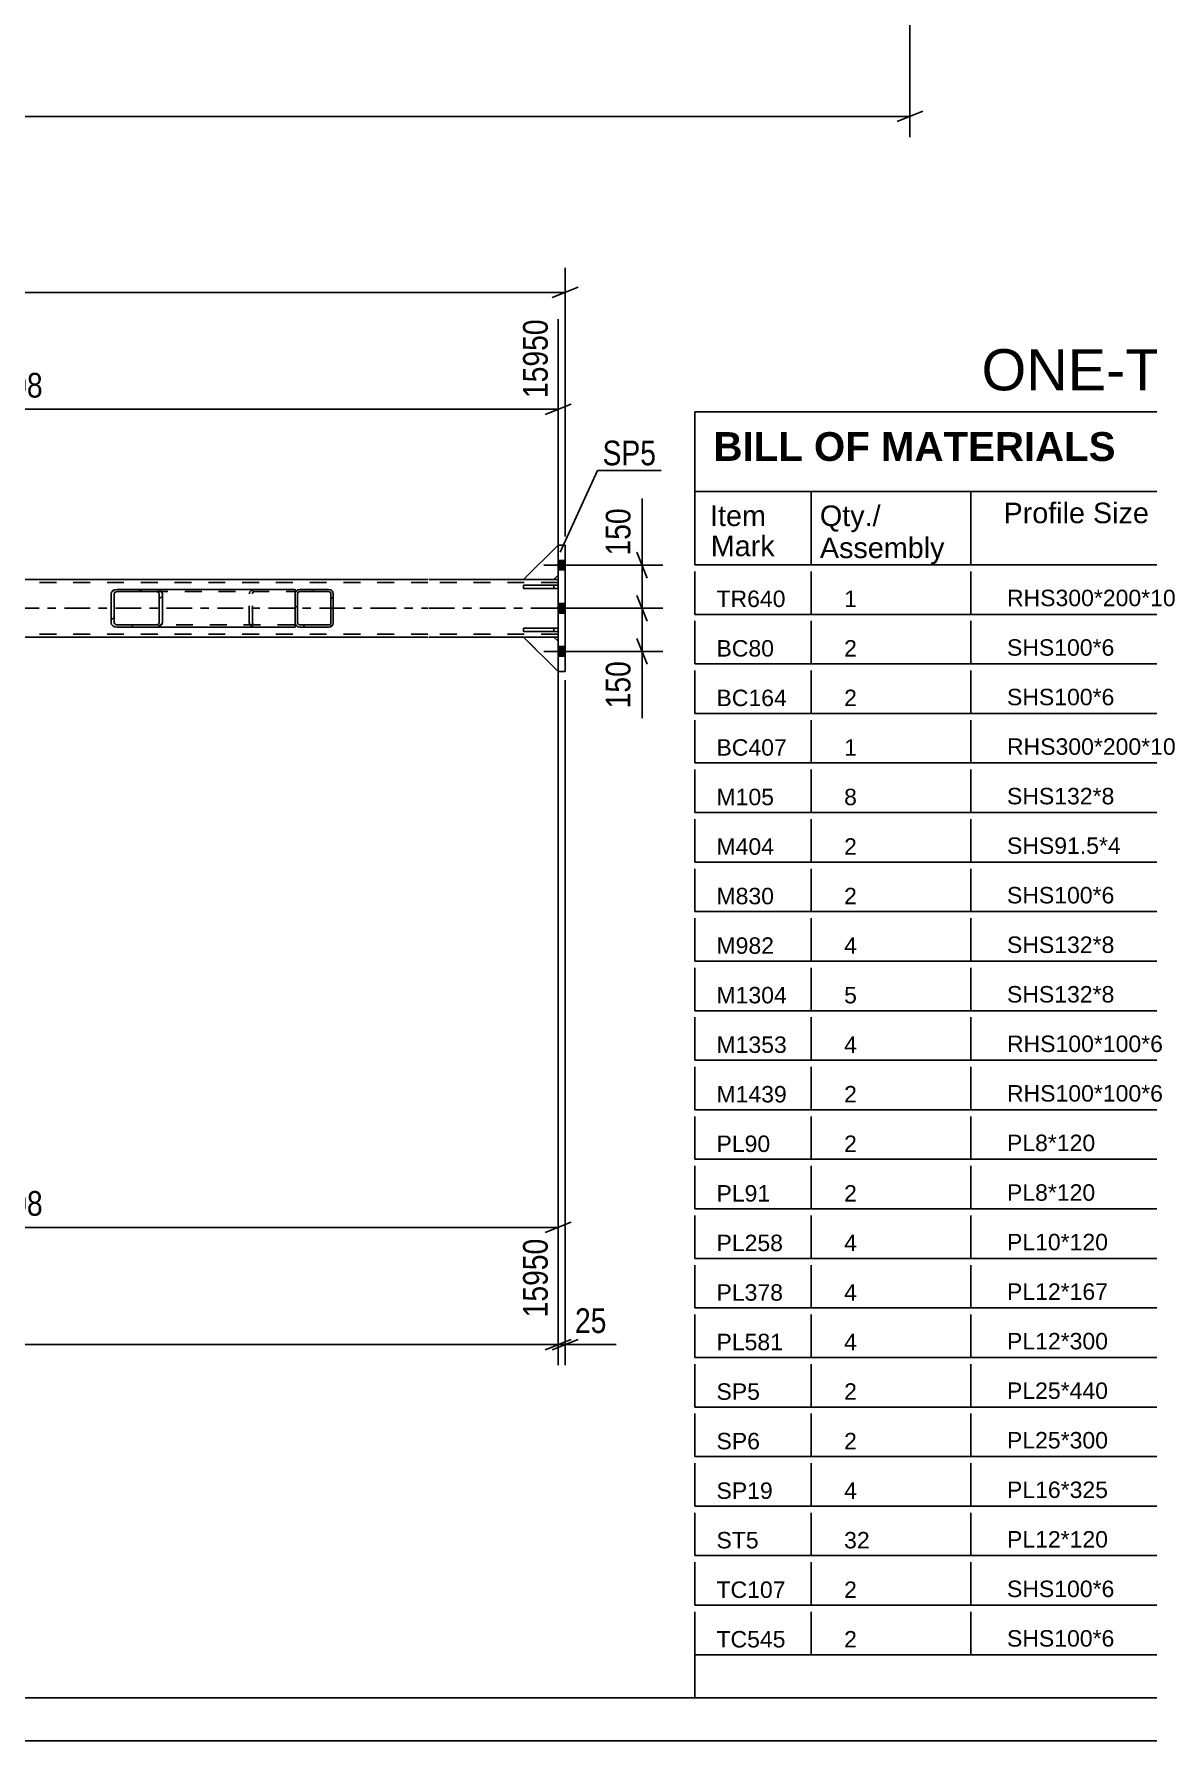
# Model space of a CAD drawing. Header units: millimetres. Extents: x -66 to 775, y -345 to 249.
# Drawn here: x 361.1 to 490.4, y -345 to -146.9 of the extents above; entities that cross this region are included whole.
import ezdxf

# ---------------------------------------------------------------- set-up
doc = ezdxf.new("R2010")
doc.units = ezdxf.units.MM
doc.linetypes.add('DXK_LINE_DOT2', pattern=[3.9198, 1.9599, -1.9599])
doc.linetypes.add('DXK_LINE_DOT3', pattern=[5.9187, 2.979, -0.9799, 0.9799, -0.9799])
doc.styles.add('Arial', font='ARIAL.TTF', dxfattribs={"height": 0.2})
doc.styles.add('Arial Bold', font='ARIALBD.TTF', dxfattribs={"height": 0.2})
doc.styles.add('Arial Narrow', font='ARIALN.TTF', dxfattribs={"height": 0.2})

# ---------------------------------------------------------------- blocks, each defined once
blk = doc.blocks.new('Unknown-761549502-1134')
at = {"color": 5, "linetype": 'Continuous'}
for p, q in [((-61.18, -339.98), (769.82, -339.98)), ((-66.18, -344.98), (774.82, -344.98))]:
    blk.add_line(p, q, dxfattribs=at)
blk = doc.blocks.new('Unknown-761549502-25923')
at = {"color": 7, "linetype": 'Continuous'}
for p, q in [((437.82, -190.73), (609.82, -190.73)), ((437.82, -201.98), (437.82, -190.73)), ((609.82, -190.73), (609.82, -201.98)), ((437.82, -199.98), (609.82, -199.98)), ((451.32, -199.98), (451.32, -208.48)), ((469.82, -199.98), (469.82, -208.48)), ((519.1, -199.98), (519.1, -208.48)), ((533.1, -199.98), (533.1, -208.48)), ((548.82, -199.98), (548.82, -208.48)), ((563.1, -199.98), (563.1, -208.48)), ((580.1, -199.98), (580.1, -208.48)), ((437.82, -201.98), (437.82, -206.98)), ((609.82, -201.98), (609.82, -208.48)), ((437.82, -206.98), (437.82, -208.48)), ((437.82, -208.48), (609.82, -208.48)), ((437.82, -209.25), (437.82, -214.23)), ((451.32, -209.25), (451.32, -214.23)), ((469.82, -209.25), (469.82, -214.23)), ((519.1, -209.25), (519.1, -214.23)), ((533.1, -209.25), (533.1, -214.23)), ((548.82, -209.25), (548.82, -214.23)), ((563.1, -209.25), (563.1, -214.23)), ((580.1, -209.25), (580.1, -214.23)), ((609.82, -209.25), (609.82, -214.23)), ((437.82, -214.23), (609.82, -214.23)), ((437.82, -215), (437.82, -219.98)), ((451.32, -215), (451.32, -219.98)), ((469.82, -215), (469.82, -219.98)), ((519.1, -215), (519.1, -219.98)), ((533.1, -215), (533.1, -219.98)), ((548.82, -215), (548.82, -219.98)), ((563.1, -215), (563.1, -219.98)), ((580.1, -215), (580.1, -219.98)), ((609.82, -215), (609.82, -219.98)), ((437.82, -219.98), (609.82, -219.98)), ((437.82, -220.75), (437.82, -225.73)), ((451.32, -220.75), (451.32, -225.73)), ((469.82, -220.75), (469.82, -225.73)), ((519.1, -220.75), (519.1, -225.73)), ((533.1, -220.75), (533.1, -225.73)), ((548.82, -220.75), (548.82, -225.73)), ((563.1, -220.75), (563.1, -225.73)), ((580.1, -220.75), (580.1, -225.73)), ((609.82, -220.75), (609.82, -225.73)), ((437.82, -225.73), (609.82, -225.73)), ((437.82, -226.5), (437.82, -231.48)), ((451.32, -226.5), (451.32, -231.48)), ((469.82, -226.5), (469.82, -231.48)), ((519.1, -226.5), (519.1, -231.48)), ((533.1, -226.5), (533.1, -231.48)), ((548.82, -226.5), (548.82, -231.48)), ((563.1, -226.5), (563.1, -231.48)), ((580.1, -226.5), (580.1, -231.48)), ((609.82, -226.5), (609.82, -231.48)), ((437.82, -231.48), (609.82, -231.48)), ((437.82, -232.25), (437.82, -237.23)), ((451.32, -232.25), (451.32, -237.23)), ((469.82, -232.25), (469.82, -237.23)), ((519.1, -232.25), (519.1, -237.23)), ((533.1, -232.25), (533.1, -237.23)), ((548.82, -232.25), (548.82, -237.23)), ((563.1, -232.25), (563.1, -237.23)), ((580.1, -232.25), (580.1, -237.23)), ((609.82, -232.25), (609.82, -237.23)), ((437.82, -237.23), (609.82, -237.23)), ((437.82, -238), (437.82, -242.98)), ((451.32, -238), (451.32, -242.98)), ((469.82, -238), (469.82, -242.98)), ((519.1, -238), (519.1, -242.98)), ((533.1, -238), (533.1, -242.98)), ((548.82, -238), (548.82, -242.98)), ((563.1, -238), (563.1, -242.98)), ((580.1, -238), (580.1, -242.98)), ((609.82, -238), (609.82, -242.98)), ((437.82, -242.98), (609.82, -242.98)), ((437.82, -243.75), (437.82, -248.73)), ((451.32, -243.75), (451.32, -248.73)), ((469.82, -243.75), (469.82, -248.73)), ((519.1, -243.75), (519.1, -248.73)), ((533.1, -243.75), (533.1, -248.73)), ((548.82, -243.75), (548.82, -248.73)), ((563.1, -243.75), (563.1, -248.73)), ((580.1, -243.75), (580.1, -248.73)), ((609.82, -243.75), (609.82, -248.73)), ((437.82, -248.73), (609.82, -248.73)), ((437.82, -249.5), (437.82, -254.48)), ((451.32, -249.5), (451.32, -254.48)), ((469.82, -249.5), (469.82, -254.48)), ((519.1, -249.5), (519.1, -254.48)), ((533.1, -249.5), (533.1, -254.48)), ((548.82, -249.5), (548.82, -254.48)), ((563.1, -249.5), (563.1, -254.48)), ((580.1, -249.5), (580.1, -254.48)), ((609.82, -249.5), (609.82, -254.48)), ((437.82, -254.48), (609.82, -254.48)), ((437.82, -255.25), (437.82, -260.23)), ((451.32, -255.25), (451.32, -260.23)), ((469.82, -255.25), (469.82, -260.23)), ((519.1, -255.25), (519.1, -260.23)), ((533.1, -255.25), (533.1, -260.23)), ((548.82, -255.25), (548.82, -260.23)), ((563.1, -255.25), (563.1, -260.23)), ((580.1, -255.25), (580.1, -260.23)), ((609.82, -255.25), (609.82, -260.23)), ((437.82, -260.23), (609.82, -260.23)), ((437.82, -261), (437.82, -265.98)), ((451.32, -261), (451.32, -265.98)), ((469.82, -261), (469.82, -265.98)), ((519.1, -261), (519.1, -265.98)), ((533.1, -261), (533.1, -265.98)), ((548.82, -261), (548.82, -265.98)), ((563.1, -261), (563.1, -265.98)), ((580.1, -261), (580.1, -265.98)), ((609.82, -261), (609.82, -265.98)), ((437.82, -265.98), (609.82, -265.98)), ((437.82, -266.75), (437.82, -271.73)), ((451.32, -266.75), (451.32, -271.73)), ((469.82, -266.75), (469.82, -271.73)), ((519.1, -266.75), (519.1, -271.73)), ((533.1, -266.75), (533.1, -271.73)), ((548.82, -266.75), (548.82, -271.73)), ((563.1, -266.75), (563.1, -271.73)), ((580.1, -266.75), (580.1, -271.73)), ((609.82, -266.75), (609.82, -271.73)), ((437.82, -271.73), (609.82, -271.73)), ((437.82, -272.5), (437.82, -277.48)), ((451.32, -272.5), (451.32, -277.48)), ((469.82, -272.5), (469.82, -277.48)), ((519.1, -272.5), (519.1, -277.48)), ((533.1, -272.5), (533.1, -277.48)), ((548.82, -272.5), (548.82, -277.48)), ((563.1, -272.5), (563.1, -277.48)), ((580.1, -272.5), (580.1, -277.48)), ((609.82, -272.5), (609.82, -277.48)), ((437.82, -277.48), (609.82, -277.48)), ((437.82, -278.25), (437.82, -283.23)), ((451.32, -278.25), (451.32, -283.23)), ((469.82, -278.25), (469.82, -283.23)), ((519.1, -278.25), (519.1, -283.23)), ((533.1, -278.25), (533.1, -283.23)), ((548.82, -278.25), (548.82, -283.23)), ((563.1, -278.25), (563.1, -283.23)), ((580.1, -278.25), (580.1, -283.23)), ((609.82, -278.25), (609.82, -283.23)), ((437.82, -283.23), (609.82, -283.23)), ((437.82, -284), (437.82, -288.98)), ((451.32, -284), (451.32, -288.98)), ((469.82, -284), (469.82, -288.98)), ((519.1, -284), (519.1, -288.98)), ((533.1, -284), (533.1, -288.98)), ((548.82, -284), (548.82, -288.98)), ((563.1, -284), (563.1, -288.98)), ((580.1, -284), (580.1, -288.98)), ((609.82, -284), (609.82, -288.98)), ((437.82, -288.98), (609.82, -288.98)), ((437.82, -289.75), (437.82, -294.73)), ((451.32, -289.75), (451.32, -294.73)), ((469.82, -289.75), (469.82, -294.73)), ((519.1, -289.75), (519.1, -294.73)), ((533.1, -289.75), (533.1, -294.73)), ((548.82, -289.75), (548.82, -294.73)), ((563.1, -289.75), (563.1, -294.73)), ((580.1, -289.75), (580.1, -294.73)), ((609.82, -289.75), (609.82, -294.73)), ((437.82, -294.73), (609.82, -294.73)), ((437.82, -295.5), (437.82, -300.48)), ((451.32, -295.5), (451.32, -300.48)), ((469.82, -295.5), (469.82, -300.48)), ((519.1, -295.5), (519.1, -300.48)), ((533.1, -295.5), (533.1, -300.48)), ((548.82, -295.5), (548.82, -300.48)), ((563.1, -295.5), (563.1, -300.48)), ((580.1, -295.5), (580.1, -300.48)), ((609.82, -295.5), (609.82, -300.48)), ((437.82, -300.48), (609.82, -300.48)), ((437.82, -301.25), (437.82, -306.23)), ((451.32, -301.25), (451.32, -306.23)), ((469.82, -301.25), (469.82, -306.23)), ((519.1, -301.25), (519.1, -306.23)), ((533.1, -301.25), (533.1, -306.23)), ((548.82, -301.25), (548.82, -306.23)), ((563.1, -301.25), (563.1, -306.23)), ((580.1, -301.25), (580.1, -306.23)), ((609.82, -301.25), (609.82, -306.23)), ((437.82, -306.23), (609.82, -306.23)), ((437.82, -307), (437.82, -311.98)), ((451.32, -307), (451.32, -311.98)), ((469.82, -307), (469.82, -311.98)), ((519.1, -307), (519.1, -311.98)), ((533.1, -307), (533.1, -311.98)), ((548.82, -307), (548.82, -311.98)), ((563.1, -307), (563.1, -311.98)), ((580.1, -307), (580.1, -311.98)), ((609.82, -307), (609.82, -311.98)), ((437.82, -311.98), (609.82, -311.98)), ((437.82, -312.75), (437.82, -317.73)), ((451.32, -312.75), (451.32, -317.73)), ((469.82, -312.75), (469.82, -317.73)), ((519.1, -312.75), (519.1, -317.73)), ((533.1, -312.75), (533.1, -317.73)), ((548.82, -312.75), (548.82, -317.73)), ((563.1, -312.75), (563.1, -317.73)), ((580.1, -312.75), (580.1, -317.73)), ((609.82, -312.75), (609.82, -317.73)), ((437.82, -317.73), (609.82, -317.73)), ((437.82, -318.5), (437.82, -323.48)), ((451.32, -318.5), (451.32, -323.48)), ((469.82, -318.5), (469.82, -323.48)), ((519.1, -318.5), (519.1, -323.48)), ((533.1, -318.5), (533.1, -323.48)), ((548.82, -318.5), (548.82, -323.48)), ((563.1, -318.5), (563.1, -323.48)), ((580.1, -318.5), (580.1, -323.48)), ((609.82, -318.5), (609.82, -323.48)), ((437.82, -323.48), (609.82, -323.48)), ((437.82, -324.25), (437.82, -329.23)), ((451.32, -324.25), (451.32, -329.23)), ((469.82, -324.25), (469.82, -329.23)), ((519.1, -324.25), (519.1, -329.23)), ((533.1, -324.25), (533.1, -329.23)), ((548.82, -324.25), (548.82, -329.23)), ((563.1, -324.25), (563.1, -329.23)), ((580.1, -324.25), (580.1, -329.23)), ((609.82, -324.25), (609.82, -329.23)), ((437.82, -329.23), (609.82, -329.23)), ((437.82, -330), (437.82, -334.98)), ((451.32, -330), (451.32, -334.98)), ((469.82, -330), (469.82, -334.98)), ((519.1, -330), (519.1, -334.98)), ((533.1, -330), (533.1, -334.98)), ((548.82, -330), (548.82, -334.98)), ((563.1, -330), (563.1, -334.98)), ((580.1, -330), (580.1, -334.98)), ((609.82, -330), (609.82, -334.98)), ((437.82, -334.98), (609.82, -334.98)), ((437.82, -334.98), (609.82, -334.98)), ((437.82, -334.98), (437.82, -339.98)), ((563.1, -334.98), (563.1, -339.98)), ((580.1, -334.98), (580.1, -339.98)), ((609.82, -334.98), (609.82, -339.98)), ((437.82, -339.98), (609.82, -339.98))]:
    blk.add_line(p, q, dxfattribs=at)
at = {"color": 7}
for s, height, style, p in [('BILL OF MATERIALS', 3.3405, 'Arial Bold', (439.97, -196.42)), ('Profile Size', 2.3877, 'Arial', (473.63, -203.65)), ('Mark', 2.388, 'Arial', (439.66, -207.48))]:
    blk.add_text(s, height=height, dxfattribs=dict(at, style=style)).set_placement(p)
at = {"color": 7, "linetype": 'Continuous', "style": 'Arial Narrow'}
for s, height, width, p in [("ASSEMBLY MK'D :", 1.9089, 1.6, (495.32, -196.93)), ('TR640', 1.909, 1.794707, (527.82, -196.93)), ('ASSY QTY :', 1.909, 1.6, (558.82, -196.93)), ('1', 1.91, 1.794707, (580.32, -196.93))]:
    blk.add_text(s, height=height, dxfattribs=dict(at, width=width)).set_placement(p)
at = {"color": 7, "linetype": 'Continuous'}
for s, height, style, p in [('Item', 2.388, 'Arial', (439.57, -203.98)), ('Qty./', 2.388, 'Arial', (452.32, -203.98)), ('Length', 2.388, 'Arial', (520.32, -203.98)), ('Wt./Item', 2.388, 'Arial', (534.32, -203.98)), ('Total', 2.388, 'Arial', (551.32, -203.98)), ('Total Wt.', 2.388, 'Arial', (563.82, -203.98)), ('Material', 2.388, 'Arial', (583.32, -203.98)), ('Assembly', 2.388, 'Arial', (452.32, -207.7)), ('Qty.', 2.388, 'Arial', (551.82, -207.7)), ('TR640', 1.91, 'Arial', (440.32, -213.38)), ('1', 1.91, 'Arial', (455.13, -213.38)), ('RHS300*200*10', 1.9102, 'Arial', (474.03, -213.28)), ('14950.02', 1.91, 'Arial', (520.79, -213.42)), ('1126.63', 1.91, 'Arial', (534.98, -213.38)), ('1', 1.91, 'Arial', (557.04, -213.38)), ('1126.63', 1.91, 'Arial', (568.37, -213.38)), ('E350', 1.91, 'Arial', (584.13, -213.25)), ('BC80', 1.91, 'Arial', (440.32, -219.13)), ('2', 1.91, 'Arial', (455.13, -219.13)), ('SHS100*6', 1.91, 'Arial', (474.03, -219.03)), ('2017.64', 1.91, 'Arial', (522.27, -219.17)), ('34.87', 1.91, 'Arial', (536.47, -219.13)), ('2', 1.91, 'Arial', (557.04, -219.13)), ('69.73', 1.91, 'Arial', (571.34, -219.13)), ('E350', 1.91, 'Arial', (584.13, -219)), ('BC164', 1.91, 'Arial', (440.32, -224.88)), ('2', 1.91, 'Arial', (455.13, -224.88)), ('SHS100*6', 1.91, 'Arial', (474.03, -224.78)), ('300.00', 1.91, 'Arial', (523.75, -224.92)), ('4.99', 1.91, 'Arial', (537.21, -224.88)), ('2', 1.91, 'Arial', (557.04, -224.88)), ('9.98', 1.91, 'Arial', (572.82, -224.88)), ('E350', 1.91, 'Arial', (584.13, -224.75)), ('BC407', 1.91, 'Arial', (440.32, -230.63)), ('1', 1.91, 'Arial', (455.13, -230.63)), ('RHS300*200*10', 1.9102, 'Arial', (474.03, -230.53)), ('15950.02', 1.91, 'Arial', (520.79, -230.67)), ('1201.99', 1.91, 'Arial', (534.98, -230.63)), ('1', 1.91, 'Arial', (557.04, -230.63)), ('1201.99', 1.91, 'Arial', (568.37, -230.63)), ('E350', 1.91, 'Arial', (584.13, -230.5)), ('M105', 1.91, 'Arial', (440.32, -236.38)), ('8', 1.91, 'Arial', (455.13, -236.38)), ('SHS132*8', 1.91, 'Arial', (474.03, -236.28)), ('1944.85', 1.91, 'Arial', (522.27, -236.42)), ('58.90', 1.91, 'Arial', (536.47, -236.38)), ('8', 1.91, 'Arial', (557.04, -236.38)), ('471.25', 1.91, 'Arial', (569.86, -236.38)), ('E350', 1.91, 'Arial', (584.13, -236.25)), ('M404', 1.91, 'Arial', (440.32, -242.13)), ('2', 1.91, 'Arial', (455.13, -242.13)), ('SHS91.5*4', 1.91, 'Arial', (474.03, -242.03)), ('3446.16', 1.91, 'Arial', (522.27, -242.17)), ('36.70', 1.91, 'Arial', (536.47, -242.13)), ('2', 1.91, 'Arial', (557.04, -242.13)), ('73.41', 1.91, 'Arial', (571.34, -242.13)), ('E350', 1.91, 'Arial', (584.13, -242)), ('M830', 1.91, 'Arial', (440.32, -247.88)), ('2', 1.91, 'Arial', (455.13, -247.88)), ('SHS100*6', 1.91, 'Arial', (474.03, -247.78)), ('3126.86', 1.91, 'Arial', (522.27, -247.92)), ('56.38', 1.91, 'Arial', (536.47, -247.88)), ('2', 1.91, 'Arial', (557.04, -247.88)), ('111.83', 1.91, 'Arial', (569.86, -247.88)), ('E350', 1.91, 'Arial', (584.13, -247.75)), ('E350', 1.91, 'Arial', (584.13, -253.5)), ('M982', 1.91, 'Arial', (440.32, -253.63)), ('4', 1.91, 'Arial', (455.13, -253.63)), ('SHS132*8', 1.91, 'Arial', (474.03, -253.53)), ('4010.79', 1.91, 'Arial', (522.27, -253.67)), ('121.95', 1.91, 'Arial', (535.72, -253.63)), ('4', 1.91, 'Arial', (557.04, -253.63)), ('487.78', 1.91, 'Arial', (569.86, -253.63)), ('M1304', 1.91, 'Arial', (440.32, -259.38)), ('5', 1.91, 'Arial', (455.13, -259.38)), ('SHS132*8', 1.91, 'Arial', (474.03, -259.28)), ('2890.00', 1.91, 'Arial', (522.27, -259.42)), ('90.02', 1.91, 'Arial', (536.47, -259.38)), ('5', 1.91, 'Arial', (557.04, -259.38)), ('450.10', 1.91, 'Arial', (569.86, -259.38)), ('E350', 1.91, 'Arial', (584.13, -259.25)), ('M1353', 1.91, 'Arial', (440.32, -265.13)), ('4', 1.91, 'Arial', (455.13, -265.13)), ('RHS100*100*6', 1.9102, 'Arial', (474.03, -265.03)), ('366.14', 1.91, 'Arial', (523.75, -265.17)), ('6.48', 1.91, 'Arial', (537.21, -265.13)), ('4', 1.91, 'Arial', (557.04, -265.13)), ('25.94', 1.91, 'Arial', (571.34, -265.13)), ('E350', 1.91, 'Arial', (584.13, -265)), ('M1439', 1.91, 'Arial', (440.32, -270.88)), ('2', 1.91, 'Arial', (455.13, -270.88)), ('RHS100*100*6', 1.9102, 'Arial', (474.03, -270.78)), ('390.05', 1.91, 'Arial', (523.75, -270.92)), ('6.91', 1.91, 'Arial', (537.21, -270.88)), ('2', 1.91, 'Arial', (557.04, -270.88)), ('13.82', 1.91, 'Arial', (571.34, -270.88)), ('E350', 1.91, 'Arial', (584.13, -270.75)), ('PL90', 1.91, 'Arial', (440.32, -276.63)), ('2', 1.91, 'Arial', (455.13, -276.63)), ('PL8*120', 1.91, 'Arial', (474.03, -276.53)), ('137.12', 1.91, 'Arial', (523.75, -276.67)), ('1.03', 1.91, 'Arial', (537.21, -276.63)), ('2', 1.91, 'Arial', (557.04, -276.63)), ('2.07', 1.91, 'Arial', (572.82, -276.63)), ('E350', 1.91, 'Arial', (584.13, -276.5)), ('PL91', 1.91, 'Arial', (440.32, -282.39)), ('2', 1.91, 'Arial', (455.13, -282.39)), ('PL8*120', 1.91, 'Arial', (474.03, -282.29)), ('187.77', 1.91, 'Arial', (523.75, -282.42)), ('1.42', 1.91, 'Arial', (537.21, -282.39)), ('2', 1.91, 'Arial', (557.04, -282.39)), ('2.83', 1.91, 'Arial', (572.82, -282.39)), ('E350', 1.91, 'Arial', (584.13, -282.25)), ('PL258', 1.91, 'Arial', (440.32, -288.14)), ('4', 1.91, 'Arial', (455.13, -288.14)), ('PL10*120', 1.91, 'Arial', (474.03, -288.04)), ('161.76', 1.91, 'Arial', (523.75, -288.17)), ('1.52', 1.91, 'Arial', (537.21, -288.14)), ('4', 1.91, 'Arial', (557.04, -288.14)), ('6.09', 1.91, 'Arial', (572.82, -288.14)), ('E350', 1.91, 'Arial', (584.13, -288)), ('PL378', 1.91, 'Arial', (440.32, -293.89)), ('4', 1.91, 'Arial', (455.13, -293.89)), ('PL12*167', 1.91, 'Arial', (474.03, -293.79)), ('211.11', 1.91, 'Arial', (523.75, -293.92)), ('3.32', 1.91, 'Arial', (537.21, -293.89)), ('4', 1.91, 'Arial', (557.04, -293.89)), ('13.30', 1.91, 'Arial', (571.34, -293.89)), ('E350', 1.91, 'Arial', (584.13, -293.75)), ('PL581', 1.91, 'Arial', (440.32, -299.64)), ('4', 1.91, 'Arial', (455.13, -299.64)), ('PL12*300', 1.91, 'Arial', (474.03, -299.54)), ('310.00', 1.91, 'Arial', (523.75, -299.67)), ('8.76', 1.91, 'Arial', (537.21, -299.64)), ('4', 1.91, 'Arial', (557.04, -299.64)), ('35.04', 1.91, 'Arial', (571.34, -299.64)), ('E350', 1.91, 'Arial', (584.13, -299.5)), ('SP5', 1.91, 'Arial', (440.32, -305.39)), ('2', 1.91, 'Arial', (455.13, -305.39)), ('PL25*440', 1.91, 'Arial', (474.03, -305.29)), ('540.00', 1.91, 'Arial', (523.75, -305.42)), ('46.63', 1.91, 'Arial', (536.47, -305.39)), ('2', 1.91, 'Arial', (557.04, -305.39)), ('93.26', 1.91, 'Arial', (571.34, -305.39)), ('E350', 1.91, 'Arial', (584.13, -305.25)), ('SP6', 1.91, 'Arial', (440.32, -311.14)), ('2', 1.91, 'Arial', (455.13, -311.14)), ('PL25*300', 1.91, 'Arial', (474.03, -311.04)), ('440.00', 1.91, 'Arial', (523.75, -311.17)), ('25.90', 1.91, 'Arial', (536.47, -311.14)), ('2', 1.91, 'Arial', (557.04, -311.14)), ('51.81', 1.91, 'Arial', (571.34, -311.14)), ('E350', 1.91, 'Arial', (584.13, -311)), ('SP19', 1.91, 'Arial', (440.32, -316.89)), ('PL16*325', 1.91, 'Arial', (474.03, -316.79)), ('13.27', 1.91, 'Arial', (536.47, -316.89)), ('53.07', 1.91, 'Arial', (571.34, -316.89)), ('E350', 1.91, 'Arial', (584.13, -316.75)), ('4', 1.91, 'Arial', (455.13, -316.89)), ('325.00', 1.91, 'Arial', (523.75, -316.92)), ('4', 1.91, 'Arial', (557.04, -316.89)), ('ST5', 1.91, 'Arial', (440.32, -322.64)), ('32', 1.91, 'Arial', (455.13, -322.64)), ('PL12*120', 1.91, 'Arial', (474.03, -322.54)), ('120.00', 1.91, 'Arial', (523.75, -322.67)), ('1.36', 1.91, 'Arial', (537.21, -322.64)), ('32', 1.91, 'Arial', (555.56, -322.64)), ('43.41', 1.91, 'Arial', (571.34, -322.64)), ('E350', 1.91, 'Arial', (584.13, -322.5)), ('TC107', 1.91, 'Arial', (440.32, -328.39)), ('2', 1.91, 'Arial', (455.13, -328.39)), ('SHS100*6', 1.91, 'Arial', (474.03, -328.29)), ('2052.04', 1.91, 'Arial', (522.27, -328.42)), ('34.83', 1.91, 'Arial', (536.47, -328.39)), ('2', 1.91, 'Arial', (557.04, -328.39)), ('69.66', 1.91, 'Arial', (571.34, -328.39)), ('E350', 1.91, 'Arial', (584.13, -328.25)), ('TC545', 1.91, 'Arial', (440.32, -334.14)), ('2', 1.91, 'Arial', (455.13, -334.14)), ('SHS100*6', 1.91, 'Arial', (474.03, -334.04)), ('580.00', 1.91, 'Arial', (523.75, -334.17)), ('9.95', 1.91, 'Arial', (537.21, -334.14)), ('2', 1.91, 'Arial', (557.04, -334.14)), ('19.90', 1.91, 'Arial', (571.34, -334.14)), ('E350', 1.91, 'Arial', (584.13, -334)), ('Total', 1.909, 'Arial Narrow', (554.65, -338.98)), ('4432.91', 1.91, 'Arial', (568.34, -338.98))]:
    blk.add_text(s, height=height, dxfattribs=dict(at, style=style)).set_placement(p)
blk = doc.blocks.new('Unknown-761549502-25924')
at = {"color": 2, "linetype": 'Continuous'}
blk.add_line((463.82, -190.73), (581.32, -190.73), dxfattribs=at)
at = {"color": 7, "style": 'Arial'}
blk.add_text('ONE-TRUSS MARKED AS TR640', height=4.7754, dxfattribs=at).set_placement((471.08, -188.23))
blk = doc.blocks.new('Part-761549502-20369 - 20348')
at = {"linetype": 'Continuous'}
h = blk.add_hatch(dxfattribs=at)
h.set_pattern_fill('', scale=0.7, style=0, pattern_type=0)
h.set_pattern_definition([(45, (395.5102, -215.6862), (-1.57154, 1.57154), [])])
h.paths.add_polyline_path([(395.31, -215.73), (395.51, -215.69), (395.68, -215.57), (395.8, -215.4), (395.84, -215.19), (395.84, -211.86), (395.8, -211.66), (395.68, -211.48), (395.51, -211.37), (395.31, -211.33), (391.97, -211.33), (391.77, -211.37), (391.6, -211.48), (391.48, -211.66), (391.44, -211.86), (391.44, -215.19), (391.48, -215.4), (391.6, -215.57), (391.77, -215.69), (391.97, -215.73)])
h.paths.add_polyline_path([(391.87, -215.44), (391.78, -215.38), (391.73, -215.3), (391.71, -215.19), (391.71, -211.86), (391.73, -211.76), (391.78, -211.67), (391.87, -211.61), (391.97, -211.59), (395.31, -211.59), (395.41, -211.61), (395.49, -211.67), (395.55, -211.76), (395.57, -211.86), (395.57, -215.19), (395.55, -215.3), (395.49, -215.38), (395.41, -215.44), (395.31, -215.46), (391.97, -215.46)])
at = {"color": 7, "linetype": 'DXK_LINE_DOT2'}
for p, q in [((391.44, -211.86), (391.48, -211.66)), ((391.44, -215.19), (391.44, -211.86)), ((391.48, -211.66), (391.48, -211.66)), ((391.73, -211.76), (391.71, -211.86)), ((391.71, -215.19), (391.71, -211.86)), ((391.73, -211.76), (391.73, -211.76)), ((391.77, -211.37), (391.97, -211.33)), ((391.97, -211.59), (391.87, -211.61)), ((395.31, -211.33), (391.97, -211.33)), ((391.97, -211.59), (395.31, -211.59)), ((395.31, -211.33), (395.51, -211.37)), ((395.41, -211.61), (395.31, -211.59)), ((395.57, -211.86), (395.55, -211.76)), ((395.57, -215.19), (395.57, -211.86)), ((395.8, -211.66), (395.84, -211.86)), ((395.84, -215.19), (395.84, -211.86)), ((391.48, -215.4), (391.44, -215.19)), ((391.44, -215.19), (391.44, -215.19)), ((391.71, -215.19), (391.71, -215.19)), ((391.71, -215.19), (391.73, -215.3)), ((391.97, -215.73), (391.77, -215.69)), ((391.87, -215.44), (391.97, -215.46)), ((391.97, -215.46), (395.31, -215.46)), ((395.31, -215.73), (391.97, -215.73)), ((395.31, -215.46), (395.41, -215.44)), ((395.51, -215.69), (395.31, -215.73)), ((395.55, -215.3), (395.57, -215.19)), ((395.84, -215.19), (395.8, -215.4))]:
    blk.add_line(p, q, dxfattribs=at)
at = {"color": 2, "linetype": 'Continuous'}
for p, q in [((391.48, -211.66), (391.44, -211.86)), ((391.44, -211.86), (391.44, -211.86)), ((391.44, -215.19), (391.44, -211.86)), ((391.71, -211.86), (391.73, -211.76)), ((391.71, -211.86), (391.71, -211.86)), ((391.71, -215.19), (391.71, -211.86)), ((391.97, -211.33), (391.77, -211.37)), ((391.87, -211.61), (391.97, -211.59)), ((391.97, -211.33), (391.97, -211.33)), ((391.97, -211.33), (395.31, -211.33)), ((391.97, -211.59), (391.97, -211.59)), ((391.97, -211.59), (395.31, -211.59)), ((395.31, -211.33), (395.31, -211.33)), ((395.51, -211.37), (395.31, -211.33)), ((395.31, -211.59), (395.31, -211.59)), ((395.31, -211.59), (395.41, -211.61)), ((395.55, -211.76), (395.57, -211.86)), ((395.57, -211.86), (395.57, -211.86)), ((395.57, -215.19), (395.57, -211.86)), ((395.84, -211.86), (395.8, -211.66)), ((395.84, -211.86), (395.84, -211.86)), ((395.84, -215.19), (395.84, -211.86)), ((391.44, -215.19), (391.44, -215.19)), ((391.44, -215.19), (391.48, -215.4)), ((391.71, -215.19), (391.71, -215.19)), ((391.73, -215.3), (391.71, -215.19)), ((391.77, -215.69), (391.97, -215.73)), ((391.97, -215.46), (391.87, -215.44)), ((391.97, -215.46), (391.97, -215.46)), ((391.97, -215.46), (395.31, -215.46)), ((391.97, -215.73), (391.97, -215.73)), ((391.97, -215.73), (395.31, -215.73)), ((395.41, -215.44), (395.31, -215.46)), ((395.31, -215.46), (395.31, -215.46)), ((395.31, -215.73), (395.51, -215.69)), ((395.31, -215.73), (395.31, -215.73)), ((395.57, -215.19), (395.55, -215.3)), ((395.57, -215.19), (395.57, -215.19)), ((395.8, -215.4), (395.84, -215.19)), ((395.84, -215.19), (395.84, -215.19))]:
    blk.add_line(p, q, dxfattribs=at)
at = {"color": 7, "linetype": 'DXK_LINE_DOT2'}
for centre, radius, start, end in [((391.97, -211.86), 0.533, 112.5, 157.5), ((391.97, -211.86), 0.267, 112.5, 157.5), ((395.31, -211.86), 0.267, 22.5, 67.5), ((395.31, -211.86), 0.533, 22.5, 67.5), ((391.97, -215.19), 0.533, 202.5, 247.5), ((391.97, -215.19), 0.267, 202.5, 247.5), ((395.31, -215.19), 0.267, 292.5, 337.5), ((395.31, -215.19), 0.533, 292.5, 337.5)]:
    blk.add_arc(centre, radius, start, end, dxfattribs=at)
at = {"color": 2, "linetype": 'Continuous'}
for centre, radius, start, end in [((391.97, -211.86), 0.533, 112.5, 157.5), ((391.97, -211.86), 0.267, 112.5, 157.5), ((395.31, -211.86), 0.267, 22.5, 67.5), ((395.31, -211.86), 0.533, 22.5, 67.5), ((391.97, -215.19), 0.533, 202.5, 247.5), ((391.97, -215.19), 0.267, 202.5, 247.5), ((395.31, -215.19), 0.267, 292.5, 337.5), ((395.31, -215.19), 0.533, 292.5, 337.5)]:
    blk.add_arc(centre, radius, start, end, dxfattribs=at)
blk = doc.blocks.new('Part-761549502-20373 - 20348')
at = {"linetype": 'Continuous'}
h = blk.add_hatch(dxfattribs=at)
h.set_pattern_fill('', scale=0.7, style=0, pattern_type=0)
h.set_pattern_definition([(45, (375.5733, -215.6862), (-1.57154, 1.57154), [])])
h.paths.add_polyline_path([(375.3, -215.73), (375.57, -215.69), (375.81, -215.57), (375.96, -215.4), (376.02, -215.19), (376.02, -211.86), (375.96, -211.66), (375.81, -211.48), (375.57, -211.37), (375.3, -211.33), (370.78, -211.33), (370.5, -211.37), (370.27, -211.48), (370.11, -211.66), (370.06, -211.86), (370.06, -215.19), (370.11, -215.4), (370.27, -215.57), (370.5, -215.69), (370.78, -215.73)])
h.paths.add_polyline_path([(370.64, -215.44), (370.53, -215.38), (370.45, -215.3), (370.42, -215.19), (370.42, -211.86), (370.45, -211.76), (370.53, -211.67), (370.64, -211.61), (370.78, -211.59), (375.3, -211.59), (375.44, -211.61), (375.55, -211.67), (375.63, -211.76), (375.66, -211.86), (375.66, -215.19), (375.63, -215.3), (375.55, -215.38), (375.44, -215.44), (375.3, -215.46), (370.78, -215.46)])
at = {"color": 2, "linetype": 'Continuous'}
for p, q in [((370.11, -211.66), (370.06, -211.86)), ((370.06, -215.19), (370.06, -211.86)), ((370.42, -211.86), (370.45, -211.76)), ((370.42, -215.19), (370.42, -211.86)), ((370.78, -211.33), (370.5, -211.37)), ((370.64, -211.61), (370.78, -211.59)), ((370.78, -211.33), (375.3, -211.33)), ((370.78, -211.59), (375.3, -211.59)), ((391.33, -211.33), (375.3, -211.33)), ((375.57, -211.37), (375.3, -211.33)), ((375.3, -211.59), (375.44, -211.61)), ((375.63, -211.76), (375.66, -211.86)), ((375.66, -215.19), (375.66, -211.86)), ((376.02, -211.86), (375.96, -211.66)), ((376.02, -215.19), (376.02, -211.86)), ((391.33, -211.33), (391.44, -211.34)), ((391.44, -211.34), (391.44, -211.37)), ((391.44, -211.37), (391.44, -211.66)), ((391.44, -211.66), (391.44, -211.86)), ((370.06, -215.19), (370.11, -215.4)), ((370.45, -215.3), (370.42, -215.19)), ((370.5, -215.69), (370.78, -215.73)), ((370.78, -215.46), (370.64, -215.44)), ((370.78, -215.46), (375.3, -215.46)), ((370.78, -215.73), (375.3, -215.73)), ((375.44, -215.44), (375.3, -215.46)), ((375.3, -215.73), (375.57, -215.69)), ((391.33, -215.73), (375.3, -215.73)), ((375.66, -215.19), (375.63, -215.3)), ((375.96, -215.4), (376.02, -215.19)), ((391.44, -215.71), (391.33, -215.73)), ((391.44, -215.69), (391.44, -215.19)), ((391.44, -215.69), (391.44, -215.71))]:
    blk.add_line(p, q, dxfattribs=at)
at = {"color": 7, "linetype": 'DXK_LINE_DOT2'}
for p, q in [((375.3, -211.33), (370.78, -211.33)), ((370.78, -211.59), (391.33, -211.59)), ((386.09, -211.86), (386.15, -211.66)), ((386.09, -215.19), (386.09, -211.86)), ((386.48, -211.76), (386.46, -211.86)), ((386.46, -215.19), (386.46, -211.86)), ((386.54, -211.37), (386.82, -211.33)), ((386.82, -211.59), (386.68, -211.61)), ((391.33, -211.59), (391.44, -211.61)), ((391.44, -215.69), (391.44, -211.37)), ((391.44, -215.19), (391.44, -211.86)), ((391.33, -215.46), (370.78, -215.46)), ((375.3, -215.73), (370.78, -215.73)), ((386.15, -215.4), (386.09, -215.19)), ((386.46, -215.19), (386.48, -215.3)), ((386.82, -215.73), (386.54, -215.69)), ((386.68, -215.44), (386.82, -215.46)), ((391.33, -215.46), (391.44, -215.44))]:
    blk.add_line(p, q, dxfattribs=at)
at = {"color": 2, "linetype": 'Continuous'}
for centre, radius, start, end in [((370.67, -212.01), 0.66, 104.8398, 148.0311), ((370.73, -211.93), 0.33, 104.8398, 148.0311), ((375.35, -211.93), 0.33, 31.9689, 75.1602), ((375.4, -212.01), 0.66, 31.9689, 75.1602), ((370.67, -215.05), 0.66, 211.9689, 255.1602), ((370.73, -215.12), 0.33, 211.9689, 255.1602), ((375.35, -215.12), 0.33, 284.8398, 328.0311), ((375.4, -215.05), 0.66, 284.8398, 328.0311)]:
    blk.add_arc(centre, radius, start, end, dxfattribs=at)
at = {"color": 7, "linetype": 'DXK_LINE_DOT2'}
for centre, radius, start, end in [((386.71, -212.01), 0.66, 104.8398, 148.0312), ((386.76, -211.93), 0.33, 104.8398, 148.0312), ((386.71, -215.05), 0.66, 211.9688, 255.1602), ((386.76, -215.12), 0.33, 211.9688, 255.1602)]:
    blk.add_arc(centre, radius, start, end, dxfattribs=at)
blk = doc.blocks.new('Part-761549502-20389 - 20348')
at = {"color": 2, "linetype": 'Continuous'}
for p, q in [((421.94, -206.19), (421.94, -206.19)), ((421.94, -206.19), (421.94, -220.86)), ((421.94, -206.19), (422.77, -206.19)), ((422.77, -206.19), (422.77, -206.19)), ((422.77, -206.19), (422.77, -220.86)), ((422.77, -220.86), (421.94, -220.86)), ((422.77, -220.86), (422.77, -220.86))]:
    blk.add_line(p, q, dxfattribs=at)
at = {"color": 7, "linetype": 'DXK_LINE_DOT2'}
for p, q in [((421.94, -220.86), (421.94, -206.19)), ((422.77, -206.19), (422.77, -220.86))]:
    blk.add_line(p, q, dxfattribs=at)
blk = doc.blocks.new('Bolt-761549502-20454 - 20348')
at = {"linetype": 'Continuous'}
for points in [[(421.94, -207.98), (421.94, -209.08), (422.77, -209.08), (422.77, -207.98)], [(421.94, -207.98), (421.94, -209.08), (422.77, -209.08), (422.77, -207.98)], [(421.94, -207.98), (421.94, -209.08), (422.77, -209.08), (422.77, -207.98)], [(421.94, -207.98), (421.94, -209.08), (422.77, -209.08), (422.77, -207.98)], [(421.94, -212.98), (421.94, -214.08), (422.77, -214.08), (422.77, -212.98)], [(421.94, -212.98), (421.94, -214.08), (422.77, -214.08), (422.77, -212.98)], [(421.94, -217.98), (421.94, -219.08), (422.77, -219.08), (422.77, -217.98)], [(421.94, -217.98), (421.94, -219.08), (422.77, -219.08), (422.77, -217.98)], [(421.94, -217.98), (421.94, -219.08), (422.77, -219.08), (422.77, -217.98)], [(421.94, -217.98), (421.94, -219.08), (422.77, -219.08), (422.77, -217.98)]]:
    blk.add_hatch(color=1, dxfattribs=at).paths.add_polyline_path(points)
at = {"color": 1, "linetype": 'Continuous'}
for p, q in [((422.77, -207.98), (421.94, -207.98)), ((422.77, -207.98), (421.94, -207.98)), ((422.77, -207.98), (421.94, -207.98)), ((422.77, -207.98), (421.94, -207.98)), ((424.24, -208.53), (420.27, -208.53)), ((424.24, -208.53), (420.27, -208.53)), ((424.24, -208.53), (420.27, -208.53)), ((424.24, -208.53), (420.27, -208.53)), ((422.77, -209.08), (421.94, -209.08)), ((422.77, -209.08), (421.94, -209.08)), ((422.77, -209.08), (421.94, -209.08)), ((422.77, -209.08), (421.94, -209.08)), ((424.24, -213.53), (420.27, -213.53)), ((424.24, -213.53), (420.27, -213.53)), ((422.77, -212.98), (421.94, -212.98)), ((422.77, -212.98), (421.94, -212.98)), ((422.77, -214.08), (421.94, -214.08)), ((422.77, -214.08), (421.94, -214.08)), ((424.24, -218.53), (420.27, -218.53)), ((424.24, -218.53), (420.27, -218.53)), ((424.24, -218.53), (420.27, -218.53)), ((424.24, -218.53), (420.27, -218.53)), ((422.77, -217.98), (421.94, -217.98)), ((422.77, -217.98), (421.94, -217.98)), ((422.77, -217.98), (421.94, -217.98)), ((422.77, -217.98), (421.94, -217.98)), ((422.77, -219.08), (421.94, -219.08)), ((422.77, -219.08), (421.94, -219.08)), ((422.77, -219.08), (421.94, -219.08)), ((422.77, -219.08), (421.94, -219.08))]:
    blk.add_line(p, q, dxfattribs=at)
blk = doc.blocks.new('Part-761549502-20403 - 20348')
at = {"color": 7, "linetype": 'DXK_LINE_DOT2'}
for p, q in [((421.44, -216.86), (417.94, -216.86)), ((417.94, -216.86), (421.94, -220.86)), ((421.94, -220.86), (417.94, -216.86)), ((421.94, -217.36), (421.44, -216.86)), ((421.94, -217.36), (421.44, -216.86)), ((421.94, -220.86), (421.94, -217.36)), ((421.94, -217.36), (421.94, -217.36)), ((421.94, -220.86), (421.94, -217.36)), ((421.94, -220.86), (421.94, -220.86))]:
    blk.add_line(p, q, dxfattribs=at)
blk = doc.blocks.new('Part-761549502-20404 - 20348')
at = {"color": 2, "linetype": 'Continuous'}
for p, q in [((421.44, -216.86), (417.94, -216.86)), ((417.94, -216.86), (421.94, -220.86)), ((421.94, -217.36), (421.44, -216.86))]:
    blk.add_line(p, q, dxfattribs=at)
at = {"color": 7, "linetype": 'DXK_LINE_DOT2'}
for p, q in [((421.94, -220.86), (417.94, -216.86)), ((421.94, -217.36), (421.44, -216.86)), ((421.94, -220.86), (421.94, -217.36)), ((421.94, -217.36), (421.94, -217.36)), ((421.94, -220.86), (421.94, -217.36)), ((421.94, -220.86), (421.94, -220.86))]:
    blk.add_line(p, q, dxfattribs=at)
blk = doc.blocks.new('Part-761549502-20405 - 20348')
at = {"color": 7, "linetype": 'DXK_LINE_DOT2'}
for p, q in [((421.44, -216.86), (417.94, -216.86)), ((417.94, -216.86), (421.94, -220.86)), ((421.94, -220.86), (417.94, -216.86)), ((421.94, -217.36), (421.44, -216.86)), ((421.94, -217.36), (421.44, -216.86)), ((421.94, -220.86), (421.94, -217.36)), ((421.94, -217.36), (421.94, -217.36)), ((421.94, -220.86), (421.94, -217.36)), ((421.94, -220.86), (421.94, -220.86))]:
    blk.add_line(p, q, dxfattribs=at)
blk = doc.blocks.new('Part-761549502-20406 - 20348')
at = {"color": 7, "linetype": 'DXK_LINE_DOT2'}
for p, q in [((417.94, -210.19), (421.94, -206.19)), ((421.94, -206.19), (417.94, -210.19)), ((421.94, -206.19), (421.94, -209.69)), ((421.94, -206.19), (421.94, -206.19)), ((421.94, -209.69), (421.94, -206.19)), ((421.44, -210.19), (421.94, -209.69)), ((421.94, -209.69), (421.44, -210.19)), ((421.94, -209.69), (421.94, -209.69)), ((421.44, -210.19), (417.94, -210.19))]:
    blk.add_line(p, q, dxfattribs=at)
blk = doc.blocks.new('Part-761549502-20407 - 20348')
at = {"color": 2, "linetype": 'Continuous'}
for p, q in [((421.94, -206.19), (417.94, -210.19)), ((421.94, -209.69), (421.44, -210.19)), ((417.94, -210.19), (417.94, -210.19)), ((421.44, -210.19), (417.94, -210.19)), ((421.44, -210.19), (421.44, -210.19))]:
    blk.add_line(p, q, dxfattribs=at)
at = {"color": 7, "linetype": 'DXK_LINE_DOT2'}
for p, q in [((417.94, -210.19), (421.94, -206.19)), ((421.94, -206.19), (421.94, -209.69)), ((421.94, -206.19), (421.94, -206.19)), ((421.94, -206.19), (421.94, -209.69)), ((421.94, -209.69), (421.44, -210.19)), ((421.94, -209.69), (421.94, -209.69))]:
    blk.add_line(p, q, dxfattribs=at)
blk = doc.blocks.new('Part-761549502-20408 - 20348')
at = {"color": 7, "linetype": 'DXK_LINE_DOT2'}
for p, q in [((417.94, -210.19), (421.94, -206.19)), ((421.94, -206.19), (417.94, -210.19)), ((421.94, -206.19), (421.94, -209.69)), ((421.94, -206.19), (421.94, -206.19)), ((421.94, -209.69), (421.94, -206.19)), ((421.44, -210.19), (421.94, -209.69)), ((421.94, -209.69), (421.44, -210.19)), ((421.94, -209.69), (421.94, -209.69)), ((421.44, -210.19), (417.94, -210.19))]:
    blk.add_line(p, q, dxfattribs=at)
blk = doc.blocks.new('Part-761549502-20409 - 20348')
at = {"color": 7, "linetype": 'DXK_LINE_DOT2'}
for p, q in [((421.94, -210.83), (417.94, -210.83)), ((417.94, -210.83), (417.94, -211.23)), ((417.94, -211.23), (421.94, -211.23)), ((421.44, -211.23), (421.44, -210.83)), ((421.94, -211.23), (421.94, -210.83)), ((421.94, -210.83), (421.94, -211.23))]:
    blk.add_line(p, q, dxfattribs=at)
blk = doc.blocks.new('Part-761549502-20410 - 20348')
at = {"color": 7, "linetype": 'DXK_LINE_DOT2'}
for p, q in [((421.94, -215.83), (417.94, -215.83)), ((417.94, -215.83), (417.94, -216.23)), ((421.44, -216.23), (421.44, -215.83)), ((421.94, -216.23), (421.94, -215.83)), ((421.94, -215.83), (421.94, -216.23)), ((417.94, -216.23), (421.94, -216.23))]:
    blk.add_line(p, q, dxfattribs=at)
blk = doc.blocks.new('Part-761549502-20411 - 20348')
at = {"color": 2, "linetype": 'Continuous'}
for p, q in [((417.94, -211.23), (417.94, -210.83)), ((421.94, -210.83), (417.94, -210.83)), ((421.94, -211.23), (417.94, -211.23)), ((421.94, -210.83), (421.94, -210.83)), ((421.94, -211.23), (421.94, -210.83)), ((421.94, -211.23), (421.94, -211.23))]:
    blk.add_line(p, q, dxfattribs=at)
at = {"color": 7, "linetype": 'DXK_LINE_DOT2'}
for p, q in [((421.44, -211.23), (421.44, -210.83)), ((421.94, -210.83), (421.94, -211.23))]:
    blk.add_line(p, q, dxfattribs=at)
blk = doc.blocks.new('Part-761549502-20412 - 20348')
at = {"color": 2, "linetype": 'Continuous'}
for p, q in [((417.94, -216.23), (417.94, -215.83)), ((421.94, -215.83), (417.94, -215.83)), ((421.94, -215.83), (421.94, -215.83)), ((421.94, -216.23), (421.94, -215.83)), ((421.94, -216.23), (417.94, -216.23)), ((421.94, -216.23), (421.94, -216.23))]:
    blk.add_line(p, q, dxfattribs=at)
at = {"color": 7, "linetype": 'DXK_LINE_DOT2'}
for p, q in [((421.44, -216.23), (421.44, -215.83)), ((421.94, -215.83), (421.94, -216.23))]:
    blk.add_line(p, q, dxfattribs=at)
blk = doc.blocks.new('Part-761549502-20443 - 20348')
at = {"color": 2, "linetype": 'Continuous'}
for p, q in [((406.84, -210.19), (-8.23, -210.19)), ((417.94, -210.19), (406.94, -210.19)), ((421.94, -210.19), (421.44, -210.19)), ((406.84, -216.86), (-8.23, -216.86)), ((417.94, -216.86), (406.94, -216.86)), ((421.94, -216.86), (421.44, -216.86))]:
    blk.add_line(p, q, dxfattribs=at)
at = {"color": 7, "linetype": 'DXK_LINE_DOT2'}
for p, q in [((406.84, -210.53), (-8.23, -210.53)), ((421.94, -210.53), (406.94, -210.53)), ((421.44, -210.19), (417.94, -210.19)), ((421.94, -210.19), (421.94, -210.19)), ((421.94, -210.19), (421.94, -216.53)), ((421.94, -210.19), (421.94, -210.19)), ((421.94, -210.19), (421.94, -210.6)), ((421.94, -216.86), (421.94, -210.53)), ((406.84, -216.53), (-8.23, -216.53)), ((421.94, -216.53), (406.94, -216.53)), ((421.44, -216.86), (417.94, -216.86)), ((421.94, -216.86), (421.94, -216.45)), ((421.94, -216.86), (421.94, -216.86)), ((421.94, -216.86), (421.94, -216.86))]:
    blk.add_line(p, q, dxfattribs=at)
at = {"color": 7, "linetype": 'DXK_LINE_DOT3'}
for p, q in [((-8.23, -213.53), (406.84, -213.53)), ((406.94, -213.53), (421.94, -213.53))]:
    blk.add_line(p, q, dxfattribs=at)
blk = doc.blocks.new('StraightDimension-761549502-14157 - 3824')
at = {"color": 7, "linetype": 'Continuous'}
for p, q in [((322, -101.66), (322, -148.62)), ((409.42, -102.33), (409.42, -144.12)), ((323.5, -133.08), (320.5, -134.28)), ((322, -133.68), (409.42, -133.68)), ((407.92, -134.28), (410.92, -133.08))]:
    blk.add_line(p, q, dxfattribs=at)
at = {"color": 0}
blk.add_wipeout([(369.97, -132.93), (369.97, -128.73), (361.45, -128.73), (361.45, -132.93)], dxfattribs=at)
at = {"color": 0, "linetype": 'Continuous'}
blk.add_wipeout([(408.82, -134.38), (404.62, -134.38), (404.62, -144.72), (408.82, -144.72)], dxfattribs=at)
at = {"color": 3, "style": 'Arial Narrow'}
blk.add_text('2623', height=2.863, dxfattribs=at).set_placement((362.05, -132.33))
at = {"color": 3, "linetype": 'Continuous', "style": 'Arial Narrow'}
blk.add_text('13574', height=2.863, rotation=90.0002, dxfattribs=at).set_placement((408.22, -144.12))
blk = doc.blocks.new('StraightDimension-761549502-4274 - 3824')
at = {"color": 7, "linetype": 'Continuous'}
for p, q in [((462.77, -116.33), (462.77, -158.84)), ((-17.5, -156.44), (462.77, -156.44)), ((461.27, -157.04), (464.27, -155.84))]:
    blk.add_line(p, q, dxfattribs=at)
blk = doc.blocks.new('StraightDimension-761549502-21069 - 20348')
at = {"color": 7, "linetype": 'Continuous'}
for p, q in [((431.09, -207.03), (432.29, -210.03)), ((423.77, -208.53), (434.09, -208.53)), ((431.69, -213.53), (431.69, -208.53)), ((422.94, -213.53), (434.09, -213.53)), ((432.29, -215.03), (431.09, -212.03))]:
    blk.add_line(p, q, dxfattribs=at)
at = {"color": 0}
blk.add_wipeout([(430.94, -201.32), (426.74, -201.32), (426.74, -208), (430.94, -208)], dxfattribs=at)
at = {"color": 7, "linetype": 'Continuous'}
blk.add_line((431.69, -208.53), (431.69, -200.79), dxfattribs=at)
blk.add_line((431.69, -208.53), (431.69, -200.79), dxfattribs=at)
at = {"color": 3, "style": 'Arial Narrow'}
blk.add_text('150', height=2.863, rotation=90.0002, dxfattribs=at).set_placement((430.34, -207.4))
blk = doc.blocks.new('StraightDimension-761549502-21070 - 20348')
at = {"color": 7, "linetype": 'Continuous'}
for p, q in [((422.94, -213.53), (434.09, -213.53)), ((431.09, -212.03), (432.29, -215.03)), ((431.69, -218.53), (431.69, -213.53)), ((432.29, -220.03), (431.09, -217.03)), ((423.77, -218.53), (434.09, -218.53))]:
    blk.add_line(p, q, dxfattribs=at)
at = {"color": 0}
blk.add_wipeout([(430.94, -219.05), (426.74, -219.05), (426.74, -225.74), (430.94, -225.74)], dxfattribs=at)
at = {"color": 7, "linetype": 'Continuous'}
blk.add_line((431.69, -218.53), (431.69, -226.26), dxfattribs=at)
blk.add_line((431.69, -218.53), (431.69, -226.26), dxfattribs=at)
at = {"color": 3, "style": 'Arial Narrow'}
blk.add_text('150', height=2.863, rotation=90.0002, dxfattribs=at).set_placement((430.34, -225.14))
blk = doc.blocks.new('StraightDimension-761549502-21088 - 20348')
at = {"color": 7, "linetype": 'Continuous'}
for p, q in [((295.03, -203.06), (295.03, -179.98)), ((421.94, -209.19), (421.94, -179.98)), ((296.53, -189.82), (293.53, -191.02)), ((420.44, -191.02), (423.44, -189.82)), ((295.03, -190.42), (421.94, -190.42))]:
    blk.add_line(p, q, dxfattribs=at)
at = {"color": 0, "linetype": 'Continuous'}
blk.add_wipeout([(421.34, -179.38), (417.14, -179.38), (417.14, -189.72), (421.34, -189.72)], dxfattribs=at)
at = {"color": 0}
blk.add_wipeout([(362.74, -189.67), (362.74, -185.47), (354.23, -185.47), (354.23, -189.67)], dxfattribs=at)
at = {"color": 3, "linetype": 'Continuous', "style": 'Arial Narrow'}
blk.add_text('15950', height=2.863, rotation=90.0002, dxfattribs=at).set_placement((420.74, -189.12))
at = {"color": 3, "style": 'Arial Narrow'}
blk.add_text('5108', height=2.863, dxfattribs=at).set_placement((354.83, -189.07))
blk = doc.blocks.new('StraightDimension-761549502-21119 - 20348')
at = {"color": 7, "linetype": 'Continuous'}
for p, q in [((421.94, -217.86), (421.94, -295.82)), ((295.03, -270.69), (295.03, -295.82)), ((296.53, -284.78), (293.53, -285.98)), ((420.44, -285.98), (423.44, -284.78)), ((295.03, -285.38), (421.94, -285.38))]:
    blk.add_line(p, q, dxfattribs=at)
at = {"color": 0}
blk.add_wipeout([(362.74, -284.63), (362.74, -280.43), (354.23, -280.43), (354.23, -284.63)], dxfattribs=at)
at = {"color": 0, "linetype": 'Continuous'}
blk.add_wipeout([(421.34, -286.08), (417.14, -286.08), (417.14, -296.42), (421.34, -296.42)], dxfattribs=at)
at = {"color": 3, "style": 'Arial Narrow'}
blk.add_text('5108', height=2.863, dxfattribs=at).set_placement((354.83, -284.03))
at = {"color": 3, "linetype": 'Continuous', "style": 'Arial Narrow'}
blk.add_text('15950', height=2.863, rotation=90.0002, dxfattribs=at).set_placement((420.74, -295.82))
blk = doc.blocks.new('StraightDimension-761549502-21170 - 20348')
at = {"color": 7, "linetype": 'Continuous'}
for p, q in [((421.94, -221.86), (421.94, -301.39)), ((422.77, -221.86), (422.77, -301.39)), ((420.44, -299.59), (423.44, -298.39)), ((424.27, -298.39), (421.27, -299.59)), ((421.94, -298.99), (422.77, -298.99))]:
    blk.add_line(p, q, dxfattribs=at)
at = {"color": 0}
blk.add_wipeout([(428.15, -298.24), (428.15, -294.04), (423.3, -294.04), (423.3, -298.24)], dxfattribs=at)
at = {"color": 7, "linetype": 'Continuous'}
blk.add_line((422.77, -298.99), (428.68, -298.99), dxfattribs=at)
blk.add_line((422.77, -298.99), (428.68, -298.99), dxfattribs=at)
at = {"color": 3, "style": 'Arial Narrow'}
blk.add_text('25', height=2.863, dxfattribs=at).set_placement((423.9, -297.64))
blk = doc.blocks.new('StraightDimension-761549502-21171 - 20348')
at = {"color": 7, "linetype": 'Continuous'}
for p, q in [((421.94, -221.86), (421.94, -301.39)), ((-23.33, -298.99), (421.94, -298.99)), ((420.44, -299.59), (423.44, -298.39))]:
    blk.add_line(p, q, dxfattribs=at)
blk = doc.blocks.new('StraightDimension-761549502-21237 - 20348')
at = {"color": 7, "linetype": 'Continuous'}
for p, q in [((422.77, -205.19), (422.77, -174.01)), ((421.27, -177.46), (424.27, -176.26)), ((-24.16, -176.86), (422.77, -176.86))]:
    blk.add_line(p, q, dxfattribs=at)
blk = doc.blocks.new('Mark-761549502-21161 - 20348')
at = {"color": 0}
blk.add_wipeout([(433.31, -196.93), (433.31, -193.93), (427.1, -193.93), (427.1, -196.93)], dxfattribs=at)
blk.add_wipeout([(433.31, -196.93), (433.31, -193.93), (427.1, -193.93), (427.1, -196.93)], dxfattribs=at)
at = {"color": 30, "linetype": 'Continuous'}
for p, q in [((422.2, -207), (426.5, -197.53)), ((426.5, -197.53), (433.91, -197.53))]:
    blk.add_line(p, q, dxfattribs=at)
at = {"color": 3, "style": 'Arial Narrow'}
blk.add_text('SP5', height=2.863, dxfattribs=at).set_placement((427.1, -196.93))

msp = doc.modelspace()

# ---------------------------------------------------------------- block references
for name in ['Unknown-761549502-1134', 'Unknown-761549502-25924', 'Unknown-761549502-25923', 'Part-761549502-20406 - 20348', 'Part-761549502-20407 - 20348', 'Part-761549502-20408 - 20348', 'Bolt-761549502-20454 - 20348', 'Part-761549502-20389 - 20348', 'Part-761549502-20443 - 20348', 'Part-761549502-20373 - 20348', 'Part-761549502-20369 - 20348', 'Part-761549502-20409 - 20348', 'Part-761549502-20411 - 20348', 'Part-761549502-20410 - 20348', 'Part-761549502-20412 - 20348', 'Part-761549502-20403 - 20348', 'Part-761549502-20404 - 20348', 'Part-761549502-20405 - 20348']:
    msp.add_blockref(name, (0, 0))

# ---------------------------------------------------------------- next in the draw order: block references
for name in ['StraightDimension-761549502-14157 - 3824', 'StraightDimension-761549502-21069 - 20348']:
    msp.add_blockref(name, (0, 0))

# ---------------------------------------------------------------- next in the draw order: block references
for name in ['StraightDimension-761549502-4274 - 3824', 'StraightDimension-761549502-21088 - 20348', 'StraightDimension-761549502-21070 - 20348']:
    msp.add_blockref(name, (0, 0))

# ---------------------------------------------------------------- next in the draw order: block references
for name in ['StraightDimension-761549502-21237 - 20348', 'StraightDimension-761549502-21119 - 20348']:
    msp.add_blockref(name, (0, 0))

# ---------------------------------------------------------------- next in the draw order: block references
for name in ['Mark-761549502-21161 - 20348', 'StraightDimension-761549502-21170 - 20348']:
    msp.add_blockref(name, (0, 0))

# ---------------------------------------------------------------- next in the draw order: block references
msp.add_blockref('StraightDimension-761549502-21171 - 20348', (0, 0))

doc.saveas('drawing.dxf')
